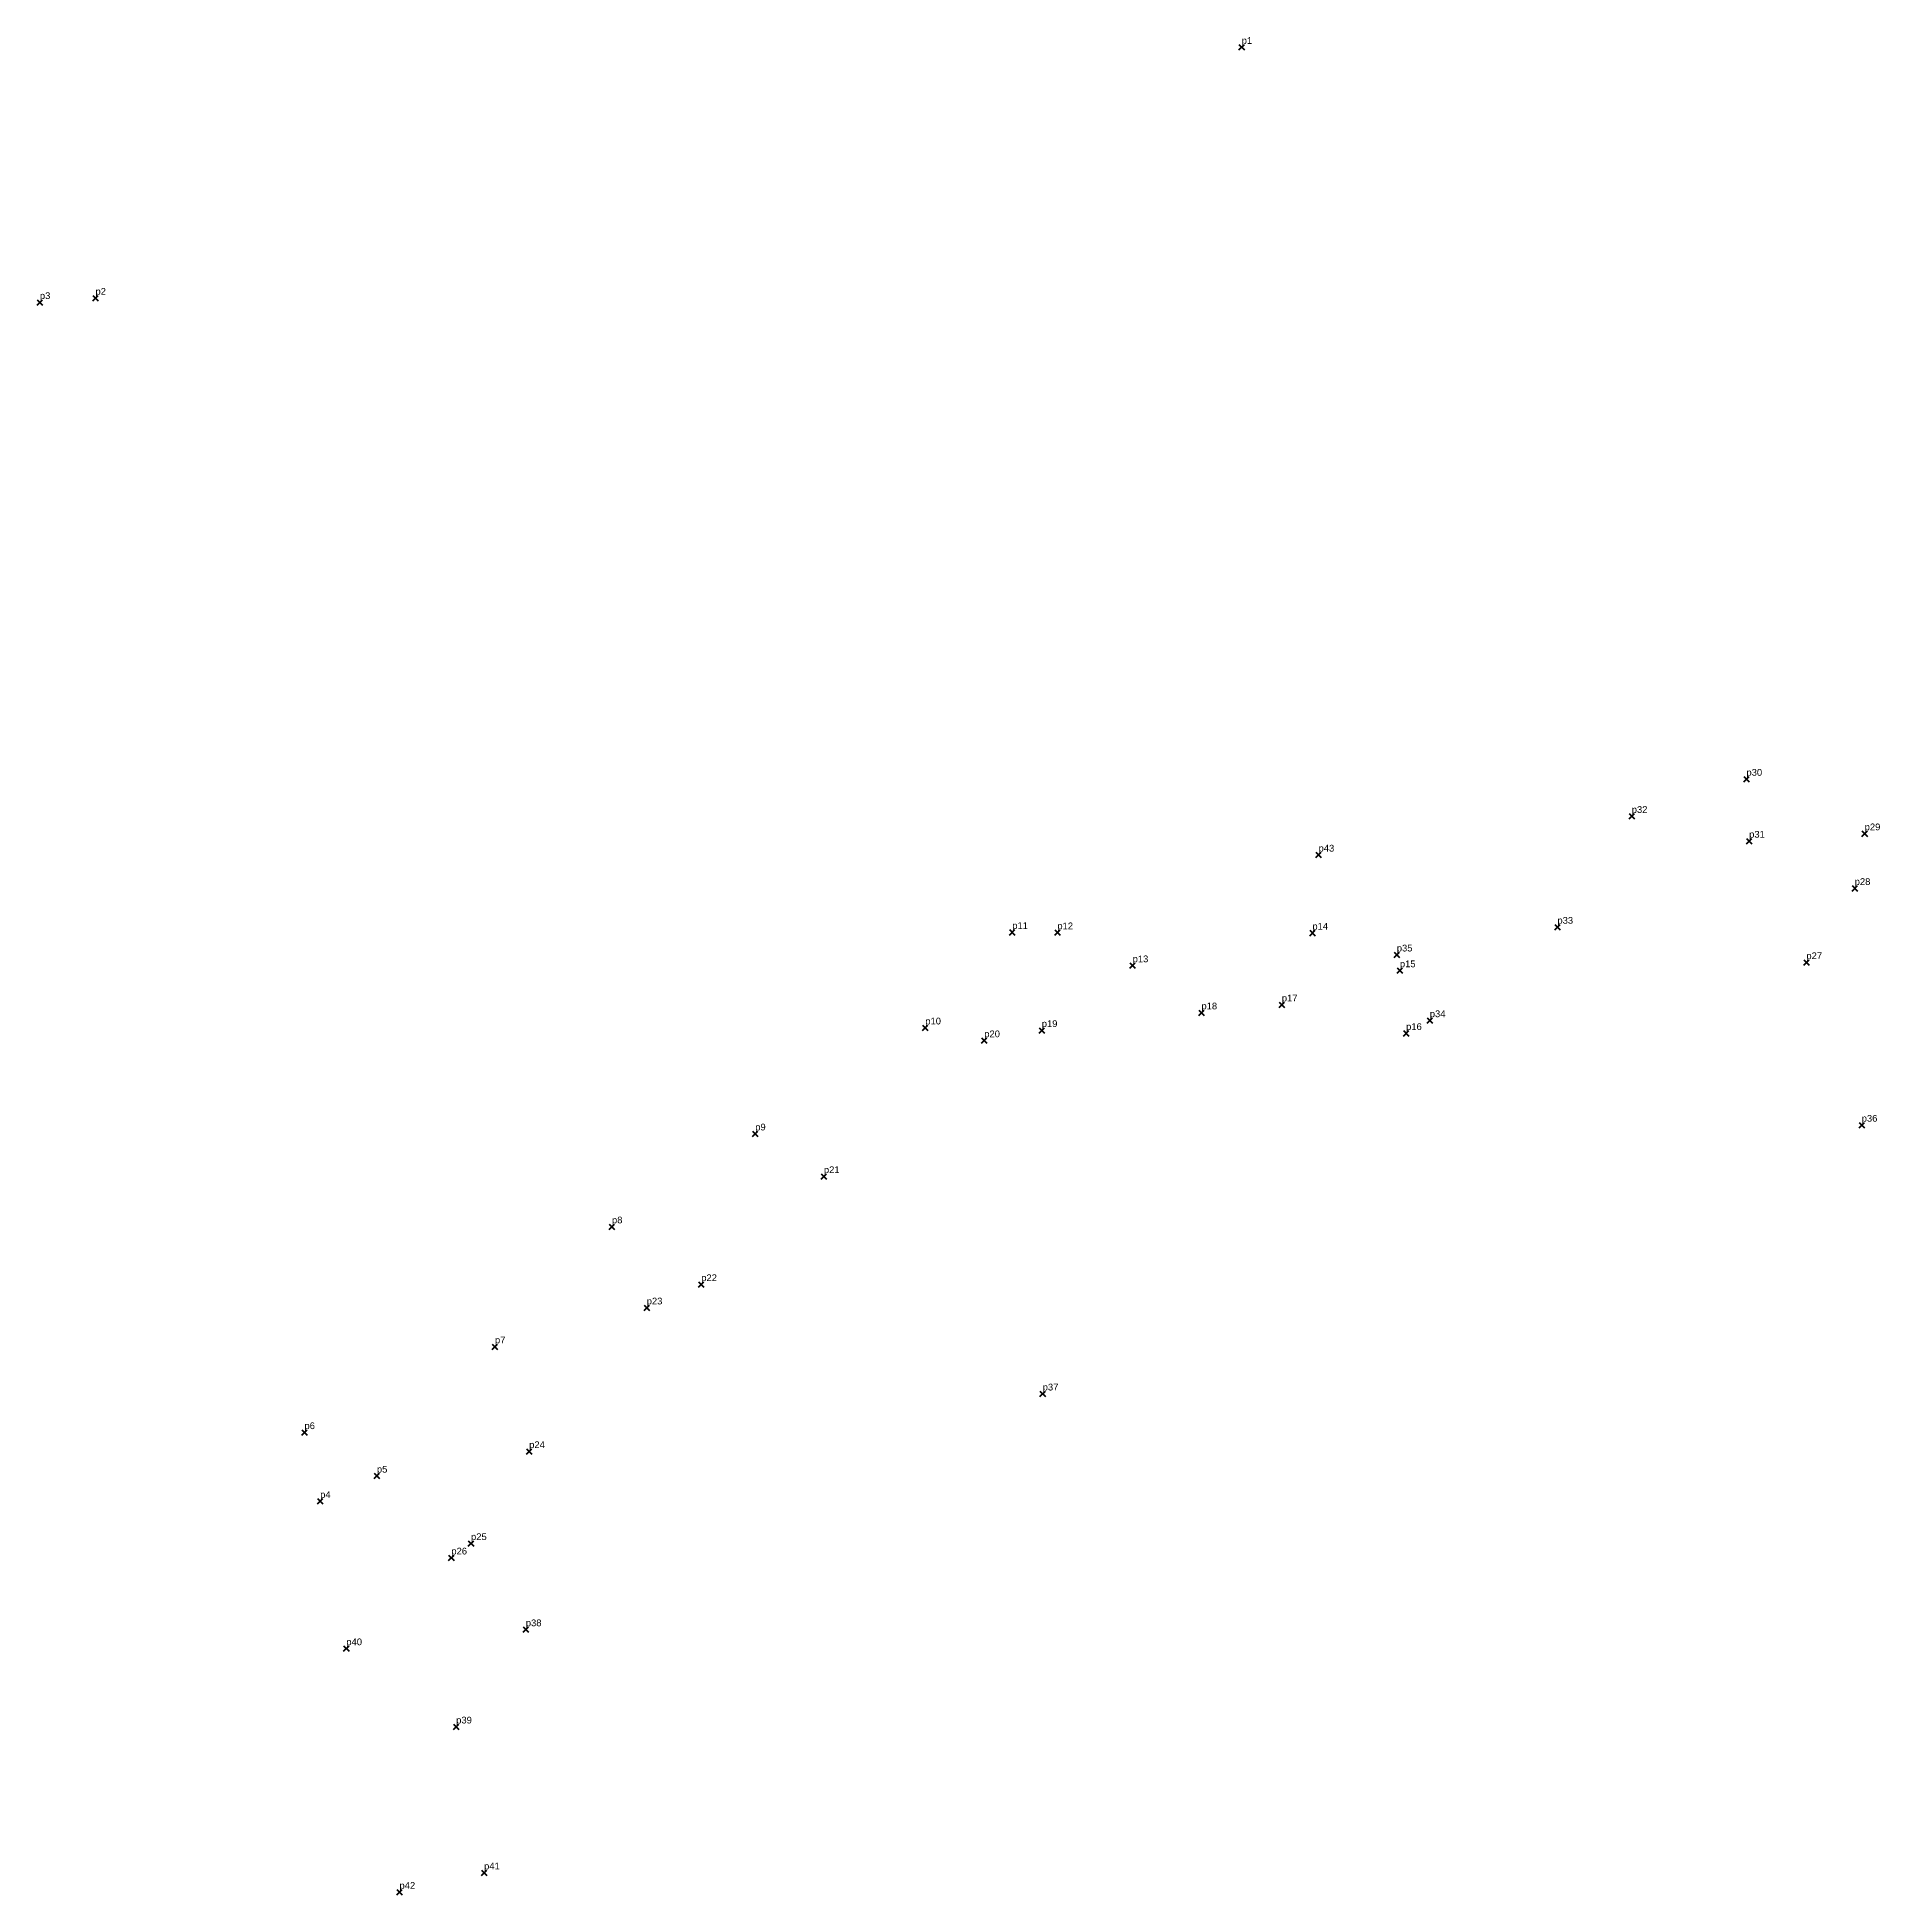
# Model space of a CAD drawing. Header units: millimetres. Extents: x 607689 to 607826, y 1321810 to 1321948.
import ezdxf

# ---------------------------------------------------------------- set-up
doc = ezdxf.new("R2010")
doc.units = ezdxf.units.MM
doc.header["$PDMODE"] = 3
doc.header["$PDSIZE"] = 0.2
doc.layers.add('Point', color=5, linetype='CONTINUOUS', lineweight=100)
doc.layers.add('Point_Name', color=1, linetype='CONTINUOUS', lineweight=100)
doc.styles.get("Standard").update_dxf_attribs({"font": 'arial.ttf', "width": 0.65})

msp = doc.modelspace()

# ---------------------------------------------------------------- linework, layer by layer
at = {"layer": 'Point'}
for p in [(607778.37, 1321946.98, 163.55), (607689.11, 1321928.03, 167.93), (607693.24, 1321928.35, 167.2), (607815.86, 1321892.63, 156.57), (607807.34, 1321889.87, 156.64), (607824.64, 1321888.58, 155.8), (607816.06, 1321888.03, 156.91), (607784.08, 1321887, 157.71), (607823.9, 1321884.52, 155.6), (607761.33, 1321881.25, 157.48), (607764.68, 1321881.23, 156.8), (607783.62, 1321881.2, 157.07), (607801.82, 1321881.64, 156.66), (607789.89, 1321879.58, 158.01), (607820.31, 1321879.01, 153.69), (607770.27, 1321878.78, 156.79), (607790.12, 1321878.41, 155.38), (607775.38, 1321875.28, 154.82), (607781.35, 1321875.87, 154.44), (607754.87, 1321874.16, 155.2), (607763.52, 1321873.97, 154.42), (607790.58, 1321873.75, 155.83), (607792.34, 1321874.7, 157.15), (607759.25, 1321873.21, 154.07), (607824.42, 1321866.94, 162.98), (607742.24, 1321866.29, 157.62), (607747.34, 1321863.12, 153.85), (607731.6, 1321859.39, 158.78), (607738.23, 1321855.1, 157.93), (607734.18, 1321853.37, 159.41), (607722.91, 1321850.48, 160.48), (607763.59, 1321846.98, 159.56), (607708.76, 1321844.11, 160.35), (607725.45, 1321842.7, 158.76), (607714.14, 1321840.88, 162.66), (607709.93, 1321839, 161.39), (607719.67, 1321834.8, 159.32), (607721.13, 1321835.87, 159.23), (607725.2, 1321829.47, 161.5), (607711.87, 1321828.06, 161.11), (607720.03, 1321822.25, 161.59), (607722.1, 1321811.41, 162.96), (607715.82, 1321809.97, 163.44)]:
    msp.add_point(p, dxfattribs=at)

# ---------------------------------------------------------------- texts
at = {"layer": 'Point_Name'}
for s, p in [('p1', (607778.37, 1321947.23)), ('p3', (607689.11, 1321928.28)), ('p2', (607693.24, 1321928.6)), ('p30', (607815.86, 1321892.88)), ('p32', (607807.34, 1321890.12)), ('p31', (607816.06, 1321888.28)), ('p29', (607824.64, 1321888.83)), ('p43', (607784.08, 1321887.25)), ('p28', (607823.9, 1321884.77)), ('p11', (607761.33, 1321881.5)), ('p12', (607764.68, 1321881.48)), ('p14', (607783.62, 1321881.45)), ('p33', (607801.82, 1321881.89)), ('p13', (607770.27, 1321879.03)), ('p35', (607789.89, 1321879.83)), ('p15', (607790.12, 1321878.66)), ('p27', (607820.31, 1321879.26)), ('p17', (607781.35, 1321876.12)), ('p18', (607775.38, 1321875.53)), ('p34', (607792.34, 1321874.95)), ('p10', (607754.87, 1321874.41)), ('p20', (607759.25, 1321873.46)), ('p19', (607763.52, 1321874.22)), ('p16', (607790.58, 1321874)), ('p9', (607742.24, 1321866.54)), ('p36', (607824.42, 1321867.19)), ('p21', (607747.34, 1321863.37)), ('p8', (607731.6, 1321859.64)), ('p22', (607738.23, 1321855.35)), ('p23', (607734.18, 1321853.62)), ('p7', (607722.91, 1321850.73)), ('p37', (607763.59, 1321847.23)), ('p6', (607708.76, 1321844.36)), ('p24', (607725.45, 1321842.95)), ('p5', (607714.14, 1321841.13)), ('p4', (607709.93, 1321839.25)), ('p25', (607721.13, 1321836.12)), ('p26', (607719.67, 1321835.05)), ('p38', (607725.2, 1321829.72)), ('p40', (607711.87, 1321828.31)), ('p39', (607720.03, 1321822.5)), ('p41', (607722.1, 1321811.66)), ('p42', (607715.82, 1321810.22))]:
    msp.add_text(s, height=0.5, dxfattribs=at).set_placement(p)

doc.saveas('drawing.dxf')
